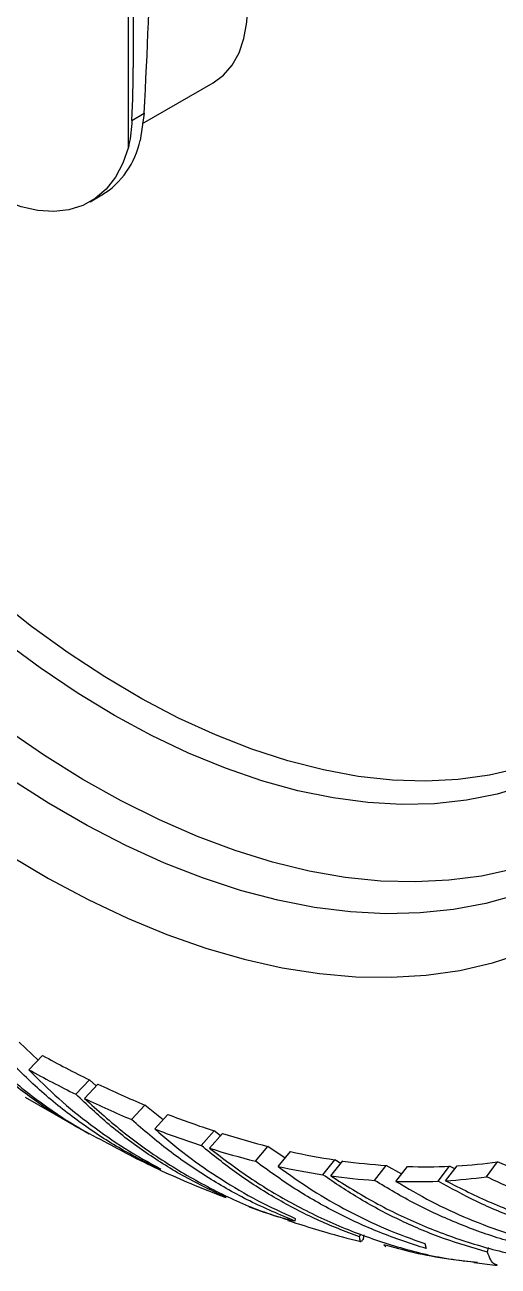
# Model space of a CAD drawing. Header units: millimetres. Extents: x 0 to 597, y 0 to 420.
# Drawn here: x 152.47 to 156.27, y 37.23 to 47.18 of the extents above; entities that cross this region are included whole.
import ezdxf

# ---------------------------------------------------------------- set-up
doc = ezdxf.new("R2010")
doc.units = ezdxf.units.MM

msp = doc.modelspace()

# ---------------------------------------------------------------- linework, layer by layer
at = {"color": 8, "linetype": 'Continuous', "lineweight": 25}
msp.add_line((153.2995, 46.2022), (153.2995, 57.1104), dxfattribs=at)
at = {"color": 7, "linetype": 'Continuous', "lineweight": 25}
for p, q in [((153.3386, 54.6514), (153.3386, 46.8415)), ((153.4137, 46.3916), (153.9816, 46.7194)), ((153.328, 46.4172), (153.4258, 46.4737)), ((153.4258, 46.4737), (153.3938, 46.2566)), ((152.9933, 45.764), (153.0876, 45.8185)), ((152.5744, 38.8781), (152.4226, 39.0225)), ((152.5001, 38.8017), (152.6112, 38.9158)), ((152.879, 38.6044), (152.9878, 38.7197)), ((152.9474, 38.5712), (153.0559, 38.6867)), ((153.0417, 38.6716), (152.9878, 38.7197)), ((152.4703, 38.5825), (152.9177, 38.3238)), ((153.3244, 38.4019), (153.4307, 38.5183)), ((153.5777, 38.3993), (153.4307, 38.5183)), ((153.512, 38.3263), (153.6171, 38.4431)), ((153.8845, 38.1933), (153.9875, 38.311)), ((153.9516, 38.1719), (154.0542, 38.2896)), ((154.0389, 38.2721), (153.9875, 38.311)), ((154.3191, 38.0681), (154.4195, 38.1865)), ((154.5573, 38.093), (154.4195, 38.1865)), ((154.5009, 38.0256), (154.6002, 38.1443)), ((154.8599, 37.9596), (154.9572, 38.0786)), ((154.9242, 37.9503), (155.0211, 38.0694)), ((155.0044, 38.0489), (154.9572, 38.0786)), ((156.1738, 37.9431), (156.2634, 38.0622)), ((156.3694, 38.0167), (156.2634, 38.0622)), ((153.5612, 38.0039), (153.5473, 38.0027)), ((155.2751, 37.9142), (155.3699, 38.0335)), ((155.4941, 37.9648), (155.3699, 38.0335)), ((155.4476, 37.9057), (155.5414, 38.025)), ((155.7861, 37.9078), (155.878, 38.0271)), ((155.8464, 37.9109), (155.938, 38.0302)), ((155.9195, 38.0061), (155.878, 38.0271)), ((154.0729, 37.7788), (154.0837, 37.7775)), ((154.2715, 37.7028), (154.3326, 37.68)), ((154.2726, 37.6999), (154.2715, 37.7028)), ((154.6388, 37.6087), (154.637, 37.5876)), ((155.1561, 37.4597), (155.1646, 37.484)), ((155.1865, 37.4473), (155.1911, 37.4758)), ((155.3513, 37.3965), (155.3652, 37.3809)), ((155.6787, 37.4064), (155.6903, 37.3666)), ((156.1818, 37.3383), (156.1917, 37.3743))]:
    msp.add_line(p, q, dxfattribs=at)
at = {"color": 7, "linetype": 'Continuous', "lineweight": 25, "flags": 128}
for points in [[(153.9816, 46.7194), (154.0629, 46.7795), (154.1327, 46.8602), (154.188, 46.959), (154.2276, 47.0741), (154.251, 47.2035), (154.2577, 47.3449), (154.2476, 47.4957), (154.2208, 47.6533), (154.1779, 47.8148), (154.1195, 47.9773), (154.0469, 48.1381), (153.9611, 48.2941), (153.8638, 48.4426), (153.7567, 48.581), (153.6418, 48.7068), (153.521, 48.8177), (153.4719, 48.8571)], [(153.2995, 46.2022), (153.2556, 46.0734), (153.1961, 45.9607), (153.1219, 45.8658), (153.0339, 45.7899), (152.9336, 45.7342), (152.8223, 45.6994), (152.7015, 45.6861), (152.573, 45.6944), (152.4387, 45.7243), (152.3004, 45.7752), (152.1601, 45.8465), (152.0198, 45.9372), (151.8815, 46.0459), (151.7471, 46.1712), (151.6187, 46.3112), (151.4979, 46.4639), (151.3865, 46.6273), (151.2862, 46.7988), (151.1983, 46.9762), (151.124, 47.1569), (151.0645, 47.3383), (151.0206, 47.5178)], [(156.4421, 41.2216), (156.1996, 41.1651), (155.9479, 41.13), (155.6877, 41.1166), (155.42, 41.1248), (155.1455, 41.1546), (154.8651, 41.2059), (154.5798, 41.2786), (154.2904, 41.3725), (153.9979, 41.4871), (153.7032, 41.6222), (153.4072, 41.7774), (153.111, 41.952), (152.8154, 42.1457), (152.5214, 42.3577), (152.23, 42.5873)], [(156.4989, 41.083), (156.2612, 41.0124), (156.0138, 40.9631), (155.7574, 40.9353), (155.4928, 40.929), (155.221, 40.9444), (154.9428, 40.9813), (154.6589, 41.0396), (154.3704, 41.1191), (154.0781, 41.2197), (153.783, 41.3409), (153.4859, 41.4825), (153.1879, 41.6438), (152.8898, 41.8246), (152.5926, 42.0241), (152.2972, 42.2417)], [(156.3878, 40.4113), (156.1349, 40.3555), (155.8731, 40.3209), (155.6029, 40.3075), (155.3253, 40.3154), (155.041, 40.3446), (154.7509, 40.395), (154.4557, 40.4665), (154.1564, 40.5588), (153.8537, 40.6717), (153.5486, 40.8049), (153.242, 40.9579), (152.9347, 41.1303), (152.6275, 41.3217), (152.3215, 41.5315)], [(156.4179, 40.2055), (156.1686, 40.1355), (155.9097, 40.0865), (155.6421, 40.0589), (155.3664, 40.0526), (155.0835, 40.0676), (154.7942, 40.104), (154.4993, 40.1615), (154.1996, 40.2401), (153.896, 40.3395), (153.5893, 40.4595), (153.2804, 40.5996), (152.9702, 40.7596), (152.6595, 40.9389), (152.3493, 41.137)], [(152.3407, 40.5248), (152.6589, 40.336), (152.9769, 40.1663), (153.2938, 40.0162), (153.6088, 39.8862), (153.921, 39.7766), (154.2297, 39.6877), (154.5339, 39.6197), (154.8329, 39.5729), (155.1258, 39.5473), (155.4119, 39.543), (155.6903, 39.5601), (155.9604, 39.5984), (156.2214, 39.6579), (156.4726, 39.7384)]]:
    msp.add_lwpolyline(points, dxfattribs=at)
at = {"color": 7, "linetype": 'Continuous', "lineweight": 25}
for centre, radius, start, end in [((152.7309, 46.3938), 0.6769, 301.79971, 348.31139), ((156.9394, 46.7689), 8.9668, 241.1386, 243.85209), ((156.8485, 46.6909), 9.0082, 241.13751, 243.85434), ((156.5771, 46.0248), 8.1392, 244.36605, 247.25857), ((156.474, 45.9179), 8.1493, 244.35833, 247.2642), ((156.1965, 45.0863), 7.1264, 248.7797, 251.94202), ((156.0999, 44.99), 7.1486, 248.77576, 251.94669), ((155.9728, 44.3882), 6.3932, 252.53615, 255.93883), ((155.8882, 44.3297), 6.4552, 252.54159, 255.93136), ((155.7903, 43.6087), 5.5925, 257.71344, 261.43249), ((155.7119, 43.069), 5.0472, 262.1337, 266.11505), ((155.7007, 42.1138), 4.0905, 273.32533, 277.90743), ((155.7004, 43.5352), 5.6387, 257.71736, 261.42754), ((155.6184, 42.9715), 5.069, 262.12926, 266.11671), ((155.6819, 42.4871), 4.4643, 268.19721, 272.5178), ((155.6079, 42.0155), 4.1116, 273.32594, 277.91121), ((155.5889, 42.3917), 4.4882, 268.19493, 272.51763)]:
    msp.add_arc(centre, radius, start, end, dxfattribs=at)
for major_axis, start_param in [((0.1971, 2.6275), 4.947452), ((0.0986, 1.3137), 5.143096)]:
    msp.add_ellipse((153.2052, 45.8749), major_axis=major_axis, ratio=0.068346, start_param=start_param, end_param=5.544355, dxfattribs=at)
for points, knots in [([(153.328, 46.4172), (153.3235, 46.3509), (153.3185, 46.2772), (153.3013, 46.2091), (153.2995, 46.2022)], [0, 0, 0, 0, 0.898678, 1, 1, 1, 1]), ([(152.9854, 38.2854), (152.8801, 38.345), (152.67, 38.4637), (152.3769, 38.6802), (152.1042, 38.9179), (151.9421, 39.0972), (151.8628, 39.1849)], [0, 0, 0, 0, 0.250637, 0.500173, 0.755313, 1, 1, 1, 1]), ([(151.9314, 39.1406), (152.0276, 39.0393), (152.2207, 38.836), (152.5458, 38.5704), (152.8496, 38.3588), (153.0533, 38.2534), (153.1331, 38.2121)], [0, 0, 0, 0, 0.2739604, 0.5495326, 0.8236338, 1, 1, 1, 1]), ([(153.5473, 38.0027), (153.4304, 38.0624), (153.2014, 38.1795), (152.8818, 38.3957), (152.5821, 38.6346), (152.401, 38.8175), (152.3105, 38.909)], [0, 0, 0, 0, 0.255319, 0.500306, 0.750164, 1, 1, 1, 1]), ([(152.5001, 38.8017), (152.579, 38.7232), (152.7368, 38.5663), (152.9963, 38.3565), (153.2696, 38.1652), (153.464, 38.0576), (153.5612, 38.0039)], [0, 0, 0, 0, 0.249911, 0.499812, 0.749982, 1, 1, 1, 1]), ([(154.0837, 37.7775), (153.9728, 37.8301), (153.7515, 37.9351), (153.4384, 38.1328), (153.1441, 38.353), (152.9661, 38.5218), (152.879, 38.6044)], [0, 0, 0, 0, 0.250636, 0.500174, 0.75531, 1, 1, 1, 1]), ([(152.9474, 38.5712), (153.0523, 38.4771), (153.2625, 38.2882), (153.6096, 38.0443), (153.9761, 37.8359), (154.3012, 37.685), (154.508, 37.6205), (154.5821, 37.5974)], [0, 0, 0, 0, 0.219995, 0.441283, 0.661391, 0.878835, 1, 1, 1, 1]), ([(154.637, 37.5876), (154.515, 37.6388), (154.2761, 37.739), (153.9383, 37.9317), (153.6186, 38.1483), (153.4225, 38.3174), (153.3244, 38.4019)], [0, 0, 0, 0, 0.255317, 0.500306, 0.750164, 1, 1, 1, 1]), ([(153.512, 38.3263), (153.5972, 38.2539), (153.7678, 38.1093), (154.0446, 37.9191), (154.3337, 37.7483), (154.5372, 37.6553), (154.6388, 37.6087)], [0, 0, 0, 0, 0.249918, 0.499817, 0.749988, 1, 1, 1, 1]), ([(153.1327, 38.2113), (153.1994, 38.1755), (153.4205, 38.0566), (153.7336, 37.9133), (153.9825, 37.8145), (154.0728, 37.7787)], [0, 0, 0, 0, 0.215879, 0.715255, 1, 1, 1, 1]), ([(155.1561, 37.4597), (155.0409, 37.5039), (154.811, 37.5921), (154.4818, 37.7658), (154.1696, 37.9632), (153.9782, 38.1177), (153.8845, 38.1933)], [0, 0, 0, 0, 0.250636, 0.50017, 0.75531, 1, 1, 1, 1]), ([(153.9516, 38.1719), (154.0634, 38.0869), (154.2876, 37.9164), (154.653, 37.7024), (155.0345, 37.5222), (155.4318, 37.3837), (155.78, 37.2933), (155.9981, 37.2684), (156.0766, 37.2594)], [0, 0, 0, 0, 0.180061, 0.36118, 0.541333, 0.719308, 0.898989, 1, 1, 1, 1]), ([(155.6903, 37.3666), (155.5647, 37.4077), (155.3186, 37.488), (154.9668, 37.6521), (154.6315, 37.8411), (154.4232, 37.9925), (154.3191, 38.0681)], [0, 0, 0, 0, 0.255314, 0.5003, 0.750161, 1, 1, 1, 1]), ([(154.5009, 38.0256), (154.5912, 37.9611), (154.772, 37.832), (155.0624, 37.6662), (155.3637, 37.5203), (155.5737, 37.4444), (155.6787, 37.4064)], [0, 0, 0, 0, 0.249919, 0.499816, 0.749987, 1, 1, 1, 1]), ([(156.1818, 37.3383), (156.0636, 37.3727), (155.8278, 37.4414), (155.4866, 37.5864), (155.1608, 37.7561), (154.9588, 37.8927), (154.8599, 37.9596)], [0, 0, 0, 0, 0.250638, 0.500175, 0.755312, 1, 1, 1, 1]), ([(154.9242, 37.9503), (155.0413, 37.8765), (155.2761, 37.7284), (155.6548, 37.549), (156.0471, 37.4043), (156.4521, 37.3006), (156.8702, 37.2341), (157.1545, 37.2285), (157.299, 37.2256)], [0, 0, 0, 0, 0.166042, 0.333057, 0.499186, 0.663303, 0.828993, 1, 1, 1, 1]), ([(157.6067, 37.5202), (157.4785, 37.5371), (157.2271, 37.5704), (156.8612, 37.6643), (156.5084, 37.7843), (156.2853, 37.8902), (156.1738, 37.9431)], [0, 0, 0, 0, 0.255317, 0.500302, 0.750159, 1, 1, 1, 1]), ([(156.6866, 37.344), (156.5589, 37.3736), (156.3087, 37.4315), (155.9475, 37.5624), (155.601, 37.7189), (155.3837, 37.8491), (155.2751, 37.9142)], [0, 0, 0, 0, 0.2553166, 0.5003014, 0.7501591, 1, 1, 1, 1]), ([(155.4476, 37.9057), (155.5417, 37.8504), (155.73, 37.74), (156.03, 37.6026), (156.3395, 37.4855), (156.5535, 37.4291), (156.6604, 37.4009)], [0, 0, 0, 0, 0.249918, 0.499818, 0.749987, 1, 1, 1, 1]), ([(157.1407, 37.4157), (157.021, 37.4391), (156.7821, 37.4859), (156.4334, 37.5982), (156.0984, 37.7356), (155.8887, 37.8512), (155.7861, 37.9078)], [0, 0, 0, 0, 0.250636, 0.500174, 0.75531, 1, 1, 1, 1]), ([(155.8464, 37.9109), (155.967, 37.85), (156.209, 37.7277), (156.5956, 37.5878), (156.9936, 37.4826), (157.4015, 37.4184), (157.8198, 37.3917), (158.1015, 37.4126), (158.2446, 37.4231)], [0, 0, 0, 0, 0.166042, 0.333057, 0.499185, 0.663302, 0.828992, 1, 1, 1, 1]), ([(154.6253, 37.5875), (154.586, 37.5976), (154.4662, 37.6283), (154.3504, 37.6711), (154.2726, 37.6999)], [0, 0, 0, 0, 0.328746, 1, 1, 1, 1]), ([(154.5805, 37.5928), (154.6086, 37.5834), (154.7081, 37.5504), (154.9005, 37.4936), (155.0682, 37.4457), (155.163, 37.424), (155.1667, 37.4232)], [0, 0, 0, 0, 0.147567, 0.522537, 0.981571, 1, 1, 1, 1]), ([(155.1865, 37.4473), (155.1812, 37.4377), (155.1705, 37.4187), (155.1597, 37.4239), (155.1573, 37.4478), (155.1561, 37.4597)], [0, 0, 0, 0, 0.339372, 0.672332, 1, 1, 1, 1]), ([(156.1008, 37.255), (156.0832, 37.2564), (156.0338, 37.2605), (155.9564, 37.2696), (155.8041, 37.2906), (155.6021, 37.3276), (155.4316, 37.3744), (155.3513, 37.3965)], [0, 0, 0, 0, 0.069482, 0.194604, 0.305961, 0.673157, 1, 1, 1, 1]), ([(156.076, 37.2547), (156.1316, 37.247), (156.1919, 37.2387), (156.255, 37.2341), (156.26, 37.2337)], [0, 0, 0, 0, 0.920976, 1, 1, 1, 1]), ([(156.2602, 37.2368), (156.2532, 37.2375), (156.235, 37.2394), (156.2078, 37.2724), (156.1904, 37.3164), (156.1818, 37.3383)], [0, 0, 0, 0, 0.24239, 0.624228, 1, 1, 1, 1])]:
    msp.add_open_spline(points, degree=3, knots=knots, dxfattribs=at)

doc.saveas('drawing.dxf')
